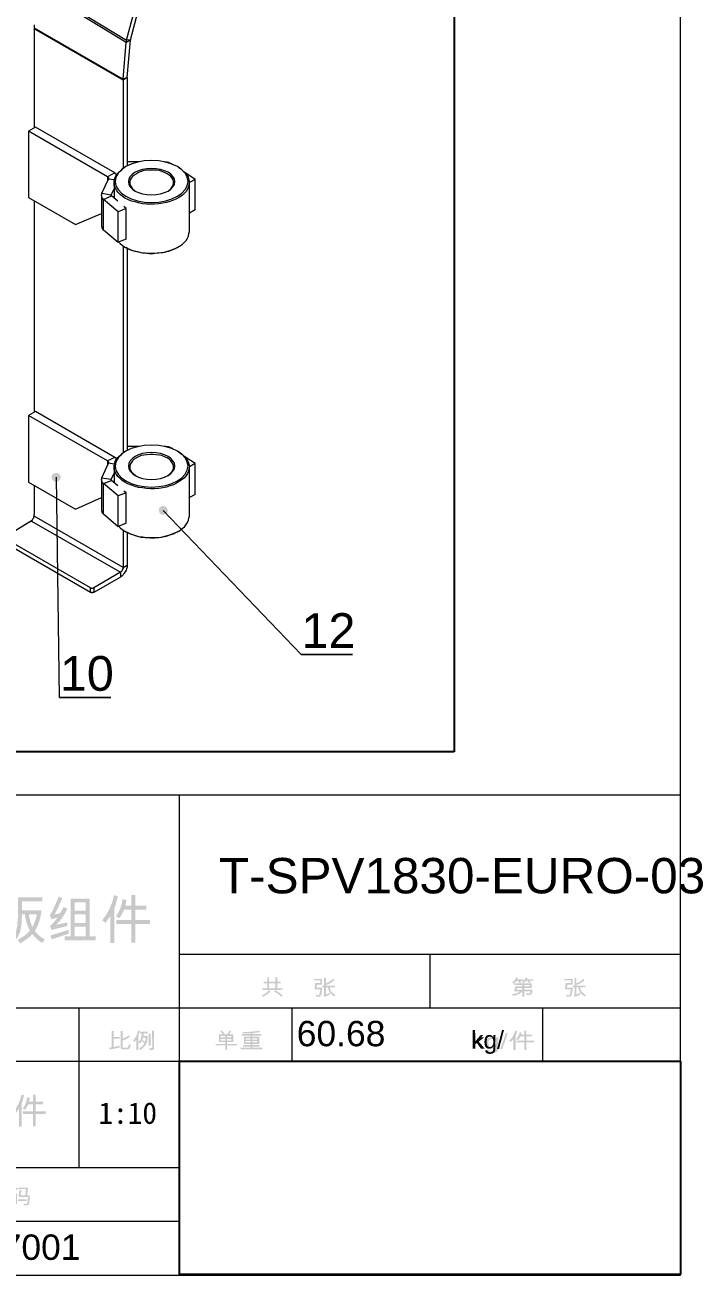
# Model space of a CAD drawing. Header units: millimetres. Extents: x 3 to 591, y 5 to 206.
# Drawn here: x 536.7 to 590.8, y 5.2 to 105 of the extents above; entities that cross this region are included whole.
import ezdxf

# ---------------------------------------------------------------- set-up
doc = ezdxf.new("R2010")
doc.units = ezdxf.units.MM
picture_1 = doc.add_image_def('image2.jpg', size_in_pixel=(151, 64))
picture_2 = doc.add_image_def('image4.jpg', size_in_pixel=(736, 881))

msp = doc.modelspace()

# ---------------------------------------------------------------- hatches: boundary and pattern name
h = msp.add_hatch(color=7)
h.paths.add_polyline_path([(367.978959, 117.933611), (367.873126, 117.968889), (367.80257, 117.968889), (367.732015, 117.968889), (367.626181, 117.968889), (367.555626, 117.933611), (367.48507, 117.863056), (367.449793, 117.7925), (367.414515, 117.721944), (367.414515, 117.616111), (367.414515, 117.545556), (367.449793, 117.475), (367.48507, 117.404444), (367.555626, 117.333889), (367.626181, 117.298611), (367.732015, 117.263333), (367.80257, 117.263333), (367.873126, 117.298611), (367.978959, 117.333889), (368.014237, 117.404444), (368.084793, 117.475), (368.12007, 117.545556), (368.12007, 117.616111), (368.12007, 117.721944), (368.084793, 117.7925), (368.014237, 117.863056), (367.978959, 117.933611), (367.767293, 117.616111)])
h.paths.add_polyline_path([(346.21257, 130.633611), (346.142015, 130.668889), (346.036181, 130.668889), (345.965626, 130.668889), (345.89507, 130.633611), (345.824515, 130.563056), (345.753959, 130.4925), (345.718681, 130.421944), (345.683404, 130.351389), (345.718681, 130.245556), (345.718681, 130.175), (345.789237, 130.104444), (345.824515, 130.033889), (345.89507, 129.998611), (346.000904, 129.963333), (346.071459, 129.963333), (346.142015, 129.963333), (346.247848, 129.998611), (346.318404, 130.069167), (346.353681, 130.139722), (346.388959, 130.210278), (346.424237, 130.280833), (346.424237, 130.386667), (346.388959, 130.457222), (346.353681, 130.527778), (346.283126, 130.598333), (346.21257, 130.633611), (346.071459, 130.316111)])
h.paths.add_polyline_path([(401.210626, 145.908889), (401.281181, 145.873611), (401.351737, 145.838333), (401.45757, 145.838333), (401.528126, 145.873611), (401.598681, 145.908889), (401.669237, 145.944167), (401.704515, 146.014722), (401.739793, 146.120556), (401.77507, 146.191111), (401.77507, 146.261667), (401.739793, 146.3675), (401.669237, 146.438056), (401.633959, 146.473333), (401.563404, 146.543889), (401.45757, 146.543889), (401.387015, 146.543889), (401.281181, 146.543889), (401.210626, 146.508611), (401.14007, 146.438056), (401.104793, 146.3675), (401.069515, 146.296944), (401.034237, 146.226389), (401.069515, 146.120556), (401.069515, 146.05), (401.14007, 145.979444), (401.210626, 145.908889), (401.422293, 146.191111)])
h.paths.add_polyline_path([(384.100904, 149.754167), (384.171459, 149.718889), (384.277293, 149.718889), (384.347848, 149.754167), (384.418404, 149.789444), (384.488959, 149.824722), (384.559515, 149.895278), (384.594793, 149.965833), (384.594793, 150.071667), (384.594793, 150.142222), (384.559515, 150.248056), (384.524237, 150.318611), (384.453681, 150.353889), (384.383126, 150.424444), (384.31257, 150.424444), (384.206737, 150.424444), (384.136181, 150.424444), (384.065626, 150.389167), (383.99507, 150.318611), (383.924515, 150.248056), (383.889237, 150.1775), (383.889237, 150.106944), (383.889237, 150.001111), (383.924515, 149.930556), (383.959793, 149.86), (384.030348, 149.789444), (384.100904, 149.754167), (384.242015, 150.071667)])
h.paths.add_polyline_path([(347.553126, 172.614167), (347.658959, 172.578889), (347.729515, 172.578889), (347.80007, 172.578889), (347.905904, 172.614167), (347.976459, 172.649444), (348.047015, 172.72), (348.082293, 172.790556), (348.082293, 172.861111), (348.082293, 172.966944), (348.082293, 173.0375), (348.047015, 173.108056), (347.976459, 173.178611), (347.905904, 173.249167), (347.835348, 173.284444), (347.729515, 173.284444), (347.658959, 173.284444), (347.588404, 173.249167), (347.517848, 173.213889), (347.447293, 173.143333), (347.412015, 173.072778), (347.376737, 172.966944), (347.376737, 172.896389), (347.412015, 172.790556), (347.447293, 172.72), (347.48257, 172.649444), (347.553126, 172.614167), (347.729515, 172.931667)])
h.paths.add_polyline_path([(535.301459, 72.954444), (535.230904, 72.989722), (535.12507, 72.989722), (535.054515, 72.989722), (534.948681, 72.954444), (534.878126, 72.919167), (534.842848, 72.848611), (534.80757, 72.778056), (534.772293, 72.7075), (534.772293, 72.601667), (534.772293, 72.531111), (534.80757, 72.425278), (534.878126, 72.39), (534.948681, 72.319444), (535.019237, 72.284167), (535.12507, 72.284167), (535.195626, 72.284167), (535.266181, 72.319444), (535.336737, 72.354722), (535.407293, 72.425278), (535.44257, 72.495833), (535.477848, 72.601667), (535.477848, 72.672222), (535.477848, 72.742778), (535.407293, 72.848611), (535.372015, 72.883889), (535.301459, 72.954444), (535.12507, 72.636944)])
h.paths.add_polyline_path([(539.146737, 69.250278), (539.076181, 69.250278), (539.005626, 69.215), (538.93507, 69.179722), (538.864515, 69.109167), (538.829237, 69.038611), (538.793959, 68.932778), (538.793959, 68.862222), (538.829237, 68.756389), (538.864515, 68.685833), (538.93507, 68.650556), (539.005626, 68.58), (539.076181, 68.544722), (539.182015, 68.544722), (539.25257, 68.544722), (539.323126, 68.58), (539.393681, 68.650556), (539.464237, 68.721111), (539.499515, 68.791667), (539.534793, 68.862222), (539.534793, 68.968056), (539.499515, 69.038611), (539.464237, 69.109167), (539.393681, 69.179722), (539.323126, 69.215), (539.25257, 69.250278), (539.146737, 69.250278), (539.182015, 68.8975)])
h.paths.add_polyline_path([(547.472293, 66.533889), (547.401737, 66.463333), (547.366459, 66.392778), (547.366459, 66.286944), (547.366459, 66.216389), (547.401737, 66.110556), (547.437015, 66.04), (547.472293, 65.969444), (547.578126, 65.934167), (547.648681, 65.898889), (547.719237, 65.898889), (547.82507, 65.934167), (547.895626, 65.969444), (547.966181, 66.004722), (548.036737, 66.075278), (548.072015, 66.145833), (548.072015, 66.216389), (548.072015, 66.322222), (548.036737, 66.392778), (548.001459, 66.463333), (547.930904, 66.533889), (547.860348, 66.569167), (547.789793, 66.604444), (547.719237, 66.604444), (547.613404, 66.604444), (547.542848, 66.569167), (547.472293, 66.533889), (547.719237, 66.251667)])
h.paths.add_polyline_path([(525.988126, 85.689722), (525.91757, 85.725), (525.811737, 85.760278), (525.741181, 85.760278), (525.670626, 85.725), (525.564793, 85.689722), (525.529515, 85.619167), (525.458959, 85.548611), (525.458959, 85.478056), (525.423681, 85.372222), (525.458959, 85.301667), (525.494237, 85.231111), (525.529515, 85.160556), (525.60007, 85.09), (525.670626, 85.054722), (525.741181, 85.019444), (525.847015, 85.019444), (525.91757, 85.054722), (525.988126, 85.09), (526.058681, 85.160556), (526.129237, 85.231111), (526.129237, 85.301667), (526.164515, 85.4075), (526.129237, 85.478056), (526.093959, 85.548611), (526.058681, 85.619167), (525.988126, 85.689722), (525.776459, 85.372222)])
h.paths.add_polyline_path([(509.337015, 95.320556), (507.996459, 92.039722), (507.079237, 92.568889)])
h.paths.add_polyline_path([(477.728126, 102.446667), (477.65757, 102.481944), (477.551737, 102.517222), (477.481181, 102.517222), (477.410626, 102.481944), (477.304793, 102.446667), (477.269515, 102.411389), (477.198959, 102.340833), (477.163681, 102.235), (477.163681, 102.164444), (477.163681, 102.058611), (477.198959, 101.988056), (477.269515, 101.9175), (477.304793, 101.846944), (477.410626, 101.811667), (477.481181, 101.811667), (477.551737, 101.811667), (477.65757, 101.811667), (477.728126, 101.846944), (477.798681, 101.9175), (477.833959, 101.988056), (477.869237, 102.058611), (477.869237, 102.164444), (477.869237, 102.235), (477.833959, 102.340833), (477.798681, 102.411389), (477.728126, 102.446667), (477.516459, 102.164444)])
h.paths.add_polyline_path([(495.966737, 110.066667), (495.896181, 110.101944), (495.825626, 110.101944), (495.719793, 110.066667), (495.649237, 110.031389), (495.578681, 109.996111), (495.543404, 109.925556), (495.508126, 109.855), (495.472848, 109.749167), (495.472848, 109.678611), (495.508126, 109.608056), (495.543404, 109.502222), (495.613959, 109.466944), (495.684515, 109.396389), (495.790348, 109.396389), (495.860904, 109.396389), (495.931459, 109.396389), (496.037293, 109.431667), (496.107848, 109.502222), (496.143126, 109.572778), (496.178404, 109.643333), (496.178404, 109.713889), (496.178404, 109.819722), (496.178404, 109.890278), (496.107848, 109.960833), (496.037293, 110.031389), (495.966737, 110.066667), (495.825626, 109.749167)])
h.paths.add_polyline_path([(480.409237, 111.865833), (480.479793, 111.901111), (480.51507, 112.006944), (480.550348, 112.0775), (480.51507, 112.148056), (480.51507, 112.253889), (480.479793, 112.324444), (480.409237, 112.395), (480.338681, 112.430278), (480.268126, 112.465556), (480.162293, 112.465556), (480.091737, 112.465556), (480.021181, 112.430278), (479.950626, 112.395), (479.88007, 112.324444), (479.844793, 112.218611), (479.809515, 112.148056), (479.809515, 112.0775), (479.844793, 111.971667), (479.88007, 111.901111), (479.950626, 111.830556), (480.021181, 111.795278), (480.091737, 111.76), (480.19757, 111.76), (480.268126, 111.76), (480.338681, 111.795278), (480.409237, 111.865833), (480.162293, 112.112778)])
h.paths.add_polyline_path([(501.223126, 111.76), (501.328959, 111.724722), (501.399515, 111.724722), (501.505348, 111.724722), (501.575904, 111.76), (501.646459, 111.795278), (501.717015, 111.865833), (501.752293, 111.936389), (501.752293, 112.006944), (501.752293, 112.112778), (501.752293, 112.183333), (501.717015, 112.289167), (501.646459, 112.324444), (501.575904, 112.395), (501.505348, 112.430278), (501.399515, 112.430278), (501.328959, 112.430278), (501.258404, 112.395), (501.187848, 112.359722), (501.117293, 112.289167), (501.082015, 112.218611), (501.046737, 112.112778), (501.046737, 112.042222), (501.082015, 111.936389), (501.117293, 111.865833), (501.15257, 111.795278), (501.223126, 111.76), (501.399515, 112.0775)])
h.paths.add_polyline_path([(519.56757, 99.906667), (519.638126, 99.871389), (519.743959, 99.836111), (519.814515, 99.836111), (519.920348, 99.871389), (519.990904, 99.906667), (520.061459, 99.941944), (520.096737, 100.0125), (520.132015, 100.083056), (520.167293, 100.188889), (520.132015, 100.259444), (520.132015, 100.365278), (520.061459, 100.435833), (520.026181, 100.471111), (519.920348, 100.541667), (519.849793, 100.541667), (519.779237, 100.541667), (519.673404, 100.541667), (519.602848, 100.506389), (519.532293, 100.435833), (519.497015, 100.365278), (519.461737, 100.294722), (519.426459, 100.224167), (519.461737, 100.118333), (519.461737, 100.047778), (519.532293, 99.977222), (519.56757, 99.906667), (519.779237, 100.188889)])
h.paths.add_polyline_path([(512.441459, 79.586667), (512.370904, 79.621944), (512.300348, 79.657222), (512.194515, 79.657222), (512.123959, 79.657222), (512.053404, 79.621944), (511.982848, 79.551389), (511.912293, 79.480833), (511.877015, 79.410278), (511.877015, 79.339722), (511.877015, 79.233889), (511.912293, 79.163333), (511.94757, 79.092778), (512.018126, 79.022222), (512.088681, 78.986944), (512.159237, 78.951667), (512.26507, 78.951667), (512.335626, 78.951667), (512.406181, 79.022222), (512.476737, 79.0575), (512.547293, 79.128056), (512.58257, 79.198611), (512.58257, 79.304444), (512.58257, 79.375), (512.547293, 79.445556), (512.512015, 79.551389), (512.441459, 79.586667), (512.229793, 79.304444)])
h = msp.add_hatch(color=7)
h.paths.add_polyline_path([(536.01004, 33.311562), (535.731125, 33.129661), (535.668898, 33.322311), (535.602072, 33.480234), (535.530594, 33.603431), (535.454415, 33.691901), (535.454415, 31.703667), (535.133608, 31.703667), (535.133608, 33.518268), (535.042881, 33.325807), (534.919598, 33.127043), (534.763863, 32.92187), (534.575778, 32.710186), (534.306785, 32.943901), (534.602081, 33.258189), (534.834849, 33.594129), (535.005192, 33.951669), (535.113213, 34.330759), (534.532232, 34.330759), (534.532232, 34.641093), (535.133608, 34.641093), (535.133608, 35.492721), (535.454415, 35.492721), (535.454415, 34.641093), (535.933972, 34.641093), (535.933972, 34.330759), (535.454415, 34.330759), (535.454415, 33.993967), (535.538751, 34.051844), (535.711453, 33.874396), (535.847569, 33.691832), (535.947098, 33.504203)])
h.paths.add_polyline_path([(538.265613, 32.007387), (538.037961, 31.728472), (537.807079, 31.886119), (537.602294, 32.054929), (537.423657, 32.235107), (537.27122, 32.426861), (537.090964, 32.2526), (536.869316, 32.072912), (536.606222, 31.887747), (536.301633, 31.697052), (536.0828, 31.966046), (536.376942, 32.136285), (536.639252, 32.316343), (536.869729, 32.506323), (537.068373, 32.706328), (536.921621, 33.007412), (536.805512, 33.323689), (536.7201, 33.655262), (536.665435, 34.002235), (536.430066, 34.002235), (536.421918, 33.603896), (536.397544, 33.250515), (536.357047, 32.941989), (536.30053, 32.678216), (536.216823, 32.438248), (536.09472, 32.201277), (535.934274, 31.967406), (535.735535, 31.73674), (535.472605, 31.978172), (535.606757, 32.104047), (535.728093, 32.250128), (535.836614, 32.416363), (535.932318, 32.602699), (536.010539, 32.832444), (536.066539, 33.128903), (536.100215, 33.492025), (536.111463, 33.921757), (536.111463, 35.364288), (538.054497, 35.364288), (538.054497, 35.0523), (536.433924, 35.0523), (536.433924, 34.318632), (537.998825, 34.318632), (537.928028, 33.863062), (537.814856, 33.438962), (537.65931, 33.046384), (537.46139, 32.685381), (537.651852, 32.465343), (537.849445, 32.278998), (538.054067, 32.126346)])
h.paths.add_polyline_path([(537.618486, 34.002235), (536.987896, 34.002235), (537.035653, 33.71748), (537.098759, 33.455154), (537.177264, 33.215151), (537.27122, 32.997369), (537.391213, 33.238483), (537.489088, 33.486366), (537.564846, 33.740967)])
h = msp.add_hatch(color=7)
h.paths.add_polyline_path([(540.06974, 33.078398), (539.810583, 33.017446), (539.580881, 32.962746), (539.380635, 32.914299), (539.209844, 32.872106), (539.068509, 32.836165), (538.95663, 32.806477), (538.874206, 32.783041), (538.821238, 32.765859), (538.668551, 33.049184), (538.862734, 33.249791), (539.028495, 33.432416), (539.16573, 33.597057), (539.274337, 33.743715), (539.25234, 33.747237), (539.217837, 33.737169), (539.162664, 33.72183), (539.086923, 33.701271), (538.931963, 33.657587), (538.812969, 33.619691), (538.652015, 33.913489), (538.817379, 34.203204), (538.991012, 34.551521), (539.172913, 34.958542), (539.363082, 35.42437), (539.650265, 35.292079), (539.469208, 34.885187), (539.306445, 34.535191), (539.162078, 34.242143), (539.036212, 34.006093), (539.481042, 34.099249), (539.542744, 34.193291), (539.61044, 34.308366), (539.684131, 34.444421), (539.763816, 34.601406), (540.065882, 34.46746), (539.851011, 34.063557), (539.63056, 33.714225), (539.404527, 33.419462), (539.172913, 33.17927), (540.06974, 33.365581)])
h.paths.add_polyline_path([(542.325313, 31.947304), (539.832167, 31.947304), (539.832167, 32.257638), (540.316134, 32.257638), (540.316134, 35.275542), (541.839141, 35.275542), (541.839141, 32.257638), (542.325313, 32.257638)])
h.paths.add_polyline_path([(541.51668, 34.302096), (541.51668, 34.967413), (540.63639, 34.967413), (540.63639, 34.302096)])
h.paths.add_polyline_path([(541.51668, 33.311562), (541.51668, 34.010503), (540.63639, 34.010503), (540.63639, 33.311562)])
h.paths.add_polyline_path([(541.51668, 32.257638), (541.51668, 33.018315), (540.63639, 33.018315), (540.63639, 32.257638)])
h.paths.add_polyline_path([(540.162896, 32.464344), (538.837774, 32.020065), (538.680678, 32.311106), (538.978387, 32.403116), (539.24396, 32.485669), (539.477402, 32.558766), (539.678722, 32.622405), (539.847925, 32.676588), (539.985017, 32.721314), (540.090005, 32.756583), (540.162896, 32.782395)])
h = msp.add_hatch(color=7)
h.paths.add_polyline_path([(546.666134, 33.227226), (545.495904, 33.227226), (545.495904, 31.748867), (545.162969, 31.748867), (545.162969, 33.227226), (543.980613, 33.227226), (543.980613, 33.547482), (545.162969, 33.547482), (545.162969, 34.390842), (544.590808, 34.390842), (544.414764, 34.026902), (544.222596, 33.708437), (543.927145, 33.857265), (544.130552, 34.166187), (544.288535, 34.499293), (544.401147, 34.856584), (544.468438, 35.238059), (544.760031, 35.145455), (544.737776, 34.913256), (544.69609, 34.713302), (545.162969, 34.713302), (545.162969, 35.550598), (545.495904, 35.550598), (545.495904, 34.713302), (546.376746, 34.713302), (546.376746, 34.390842), (545.495904, 34.390842), (545.495904, 33.547482), (546.666134, 33.547482)])
h.paths.add_polyline_path([(544.082036, 35.46957), (544.02347, 35.196374), (543.931003, 34.859926), (543.819658, 34.508802), (543.819658, 31.724062), (543.499402, 31.724062), (543.499402, 33.898606), (543.10859, 33.332508), (542.833534, 33.526536), (543.168509, 33.98842), (543.437597, 34.476969), (543.640849, 34.992183), (543.778317, 35.534062)])
h = msp.add_hatch(color=7)
h.paths.add_polyline_path([(557.217959, 28.11447), (557.212998, 27.98273), (555.613372, 27.98273), (555.613372, 28.11447), (556.014105, 28.11447), (556.010247, 28.510243), (555.727473, 28.510243), (555.727473, 28.641983), (556.017964, 28.641983), (556.017964, 28.973815), (556.167343, 28.973815), (556.167343, 28.641983), (556.658476, 28.641983), (556.658476, 28.973815), (556.813919, 28.973815), (556.813919, 28.641983), (557.098346, 28.641983), (557.098346, 28.510243), (556.813919, 28.510243), (556.813919, 28.11447)])
h.paths.add_polyline_path([(556.658476, 28.11447), (556.658476, 28.510243), (556.167343, 28.510243), (556.167343, 28.11447)])
h.paths.add_polyline_path([(557.251032, 27.51089), (557.138033, 27.429861), (557.027669, 27.53932), (556.893431, 27.646144), (556.735422, 27.750384), (556.553745, 27.852092), (556.660129, 27.948555), (556.845863, 27.84211), (557.006224, 27.733649), (557.141263, 27.623226)])
h.paths.add_polyline_path([(556.286957, 27.862014), (555.988887, 27.60687), (555.66684, 27.419939), (555.582504, 27.530733), (555.891804, 27.706984), (556.160177, 27.948555)])
h = msp.add_hatch(color=7)
h.paths.add_polyline_path([(577.263402, 28.707027), (576.955273, 28.707027), (577.02259, 28.627652), (577.055594, 28.58135), (576.911727, 28.52237), (576.862048, 28.615318), (576.782191, 28.707027), (576.663129, 28.707027), (576.600359, 28.627721), (576.490047, 28.514101), (576.359409, 28.583003), (576.463279, 28.684194), (576.544204, 28.784404), (576.602185, 28.883683), (576.637222, 28.982083), (576.776679, 28.939088), (576.755595, 28.870118), (576.741952, 28.833806), (577.263402, 28.833806)])
h.paths.add_polyline_path([(576.462486, 28.702066), (576.192391, 28.702066), (576.29657, 28.574735), (576.16483, 28.508589), (576.097031, 28.617316), (576.019309, 28.702066), (575.903554, 28.702066), (575.815428, 28.595681), (575.689682, 28.481028), (575.560698, 28.546623), (575.6779, 28.650088), (575.771538, 28.757118), (575.841611, 28.867766), (575.88812, 28.982083), (576.027026, 28.949561), (576.011317, 28.900365), (575.97411, 28.828845), (576.462486, 28.828845)])
h.paths.add_polyline_path([(577.192847, 27.988242), (577.179411, 27.872168), (577.162254, 27.77692), (577.141377, 27.702445), (577.116779, 27.648693), (577.048084, 27.583237), (576.947556, 27.561601), (576.835935, 27.570283), (576.70447, 27.596328), (576.686831, 27.730824), (576.834074, 27.693135), (576.942044, 27.680664), (576.976081, 27.700508), (577.005985, 27.760039), (577.027069, 27.825082), (577.034097, 27.862014), (576.533593, 27.862014), (576.533593, 27.433719), (576.37815, 27.433719), (576.37815, 27.867526), (576.264548, 27.744855), (576.102267, 27.643112), (575.891203, 27.562351), (575.631254, 27.502621), (575.556288, 27.634362), (575.765371, 27.66877), (575.940348, 27.718215), (576.081218, 27.782647), (576.187981, 27.862014), (575.731024, 27.862014), (575.824179, 28.252825), (576.37815, 28.252825), (576.37815, 28.380707), (575.747009, 28.380707), (575.747009, 28.506936), (577.111818, 28.506936), (577.111818, 28.126597), (576.533593, 28.126597), (576.533593, 27.988242)])
h.paths.add_polyline_path([(576.962439, 28.252825), (576.962439, 28.380707), (576.533593, 28.380707), (576.533593, 28.252825)])
h.paths.add_polyline_path([(576.37815, 27.988242), (576.37815, 28.126597), (575.949305, 28.126597), (575.914027, 27.988242)])
h = msp.add_hatch(color=7)
h.paths.add_polyline_path([(561.474231, 27.552231), (561.376666, 27.459627), (561.19442, 27.575795), (561.033259, 27.739093), (560.915023, 27.942905), (560.86128, 28.180616), (560.709144, 28.180616), (560.709144, 27.611762), (561.007352, 27.726966), (561.007352, 27.590265), (560.579057, 27.426554), (560.490863, 27.525221), (560.542471, 27.554642), (560.559765, 27.593572), (560.559765, 28.180616), (560.400464, 28.180616), (560.400464, 28.306293), (560.559765, 28.306293), (560.559765, 28.929166), (560.709144, 28.929166), (560.709144, 28.498667), (560.995225, 28.645084), (561.254847, 28.859713), (561.360681, 28.76766), (561.202758, 28.629056), (561.041527, 28.517478), (560.876989, 28.432875), (560.709144, 28.375195), (560.709144, 28.306293), (561.418007, 28.306293), (561.418007, 28.180616), (560.997981, 28.180616), (561.040459, 28.001196), (561.133993, 27.836658), (561.278584, 27.687003)])
h.paths.add_polyline_path([(560.400464, 28.157465), (560.389233, 27.958132), (560.358571, 27.755078), (560.313785, 27.586682), (560.261557, 27.491046), (560.191209, 27.446122), (560.092334, 27.430963), (560.016267, 27.436613), (559.918702, 27.453012), (559.890038, 27.596328), (559.935238, 27.586751), (560.001935, 27.570972), (560.070148, 27.556847), (560.119344, 27.552231), (560.137, 27.562687), (560.156827, 27.594123), (560.17872, 27.646644), (560.202577, 27.720351), (560.24006, 27.882064), (560.252738, 28.031788), (559.785307, 28.031788), (559.848697, 28.535048), (560.257699, 28.535048), (560.257699, 28.735139), (559.743966, 28.735139), (559.743966, 28.861367), (560.39881, 28.861367), (560.39881, 28.408268), (559.982091, 28.408268), (559.949018, 28.157465)])
h = msp.add_hatch(color=7)
h.paths.add_polyline_path([(581.468225, 27.552231), (581.37066, 27.459627), (581.188415, 27.575795), (581.027253, 27.739093), (580.909086, 27.942905), (580.855825, 28.180616), (580.70369, 28.180616), (580.70369, 27.611762), (581.001346, 27.726966), (581.001346, 27.590265), (580.573603, 27.426554), (580.485409, 27.525221), (580.537016, 27.554642), (580.55431, 27.593572), (580.55431, 28.180616), (580.395009, 28.180616), (580.395009, 28.306293), (580.55431, 28.306293), (580.55431, 28.929166), (580.70369, 28.929166), (580.70369, 28.498667), (580.989013, 28.645084), (581.24829, 28.859713), (581.354124, 28.76766), (581.196605, 28.629056), (581.035728, 28.517478), (580.87144, 28.432875), (580.70369, 28.375195), (580.70369, 28.306293), (581.41145, 28.306293), (581.41145, 28.180616), (580.991975, 28.180616), (581.034453, 28.001196), (581.127988, 27.836658), (581.272578, 27.687003)])
h.paths.add_polyline_path([(580.395009, 28.157465), (580.383778, 27.958132), (580.353117, 27.755078), (580.308813, 27.586682), (580.256654, 27.491046), (580.186099, 27.446122), (580.087431, 27.430963), (580.011432, 27.436613), (579.91435, 27.453012), (579.885686, 27.596328), (579.930404, 27.586751), (579.997032, 27.570972), (580.065245, 27.556847), (580.114441, 27.552231), (580.132097, 27.562687), (580.151923, 27.594123), (580.173817, 27.646644), (580.197674, 27.720351), (580.235157, 27.882064), (580.247835, 28.031788), (579.780955, 28.031788), (579.844345, 28.535048), (580.252796, 28.535048), (580.252796, 28.735139), (579.739614, 28.735139), (579.739614, 28.861367), (580.393356, 28.861367), (580.393356, 28.408268), (579.977188, 28.408268), (579.944115, 28.157465)])
h = msp.add_hatch(color=7)
h.paths.add_polyline_path([(545.109313, 23.587617), (545.077687, 23.434328), (545.025804, 23.324963), (544.953664, 23.25942), (544.861267, 23.237596), (544.499118, 23.237596), (544.42305, 23.248206), (544.363519, 23.279488), (544.325072, 23.328339), (544.312256, 23.392487), (544.312256, 24.692253), (544.465494, 24.692253), (544.465494, 24.075443), (544.705548, 24.179209), (544.952217, 24.348294), (545.068523, 24.258446), (544.770523, 24.0587), (544.465494, 23.935434), (544.465494, 23.427214), (544.487267, 23.37912), (544.535498, 23.363273), (544.816618, 23.363273), (544.874082, 23.376226), (544.910876, 23.415638), (544.936439, 23.500112), (544.959934, 23.648251)])
h.paths.add_polyline_path([(544.236188, 23.373194), (543.452912, 23.228225), (543.369678, 23.358312), (543.597881, 23.395794), (543.597881, 24.685638), (543.751119, 24.685638), (543.751119, 24.222617), (544.236188, 24.222617), (544.236188, 24.095838), (543.751119, 24.095838), (543.751119, 23.42556), (544.236188, 23.51155)])
h = msp.add_hatch(color=7)
h.paths.add_polyline_path([(545.84476, 24.707687), (545.817061, 24.605643), (545.770346, 24.461845), (545.714122, 24.299787), (545.714122, 23.181372), (545.566947, 23.181372), (545.566947, 24.014809), (545.511688, 23.935916), (545.422529, 23.840074), (545.293544, 23.905668), (545.437946, 24.08539), (545.555372, 24.286351), (545.645926, 24.5085), (545.709712, 24.751784)])
h.paths.add_polyline_path([(546.980814, 23.326892), (546.967913, 23.263339), (546.929276, 23.218234), (546.865008, 23.191629), (546.775211, 23.183576), (546.645124, 23.18523), (546.581183, 23.323585), (546.722294, 23.316419), (546.798913, 23.340122), (546.830884, 23.409575), (546.827577, 24.728633), (546.980814, 24.728633)])
h.paths.add_polyline_path([(546.495745, 24.507596), (546.15785, 24.507596), (546.145103, 24.383228), (546.133597, 24.286558), (546.468735, 24.286558), (546.459115, 24.073979), (546.4327, 23.891061), (546.389438, 23.73791), (546.329278, 23.614627), (546.250816, 23.506115), (546.152613, 23.398068), (546.034567, 23.290538), (545.896574, 23.183576), (545.791292, 23.283898), (545.934444, 23.392849), (546.051397, 23.498183), (546.142201, 23.600002), (546.206908, 23.698411), (546.113891, 23.790671), (546.000202, 23.864327), (546.090602, 23.964648), (546.173146, 23.910354), (546.261478, 23.826293), (546.295723, 23.972986), (546.318805, 24.159779), (546.105485, 24.159779), (546.001305, 23.902154), (545.865706, 23.714397), (545.725697, 23.784952), (545.84724, 23.935537), (545.934057, 24.106173), (545.986146, 24.296859), (546.00351, 24.507596), (545.861296, 24.507596), (545.861296, 24.633273), (546.495745, 24.633273)])
h.paths.add_polyline_path([(546.71127, 23.525881), (546.562993, 23.525881), (546.562993, 24.489957), (546.71127, 24.489957)])
h = msp.add_hatch(color=7)
h.paths.add_polyline_path([(553.596679, 23.546276), (552.810095, 23.546276), (552.810095, 23.190191), (552.661818, 23.190191), (552.661818, 23.546276), (551.890117, 23.546276), (551.890117, 23.665339), (552.661818, 23.665339), (552.661818, 23.808655), (552.161315, 23.808655), (552.161315, 24.428221), (552.46779, 24.428221), (552.38559, 24.548937), (552.258328, 24.669653), (552.365264, 24.744067), (552.498314, 24.630379), (552.624335, 24.467908), (552.563151, 24.429874), (552.802378, 24.428221), (552.918202, 24.56251), (553.007981, 24.733594), (553.144683, 24.676267), (553.068546, 24.536948), (552.98042, 24.428221), (553.308945, 24.428221), (553.308945, 23.808655), (552.810095, 23.808655), (552.810095, 23.665339), (553.596679, 23.665339)])
h.paths.add_polyline_path([(553.160668, 24.186237), (553.160668, 24.301441), (552.810095, 24.301441), (552.810095, 24.186237)])
h.paths.add_polyline_path([(552.661818, 24.186237), (552.661818, 24.301441), (552.310694, 24.301441), (552.310694, 24.186237)])
h.paths.add_polyline_path([(553.160668, 23.928819), (553.160668, 24.059457), (552.810095, 24.059457), (552.810095, 23.928819)])
h.paths.add_polyline_path([(552.661818, 23.928819), (552.661818, 24.059457), (552.310694, 24.059457), (552.310694, 23.928819)])
h = msp.add_hatch(color=7)
h.paths.add_polyline_path([(555.615624, 23.231532), (553.896383, 23.231532), (553.896383, 23.358312), (554.686275, 23.358312), (554.686275, 23.455326), (554.098128, 23.455326), (554.098128, 23.581003), (554.686275, 23.581003), (554.686275, 23.663685), (554.149942, 23.663685), (554.149942, 24.239154), (554.686275, 24.239154), (554.686275, 24.322938), (553.961427, 24.322938), (553.961427, 24.448615), (554.682416, 24.448615), (554.682416, 24.519722), (554.099782, 24.505942), (554.013792, 24.628312), (554.230971, 24.625004), (554.569245, 24.631326), (554.871345, 24.65036), (555.137272, 24.68221), (555.367026, 24.726979), (555.453015, 24.61839), (555.345528, 24.597418), (555.206622, 24.575877), (555.036297, 24.55382), (554.834552, 24.531298), (554.834552, 24.448615), (555.553888, 24.448615), (555.553888, 24.322938), (554.834552, 24.322938), (554.834552, 24.239154), (555.37364, 24.239154), (555.37364, 23.663685), (554.834552, 23.663685), (554.834552, 23.581003), (555.40065, 23.581003), (555.40065, 23.455326), (554.834552, 23.455326), (554.834552, 23.358312), (555.615624, 23.358312)])
h.paths.add_polyline_path([(555.224812, 24.011502), (555.224812, 24.113477), (554.834552, 24.113477), (554.834552, 24.011502)])
h.paths.add_polyline_path([(554.686275, 24.011502), (554.686275, 24.113477), (554.297668, 24.113477), (554.297668, 24.011502)])
h.paths.add_polyline_path([(555.224812, 23.783299), (555.224812, 23.892439), (554.834552, 23.892439), (554.834552, 23.783299)])
h.paths.add_polyline_path([(554.686275, 23.783299), (554.686275, 23.892439), (554.297668, 23.892439), (554.297668, 23.783299)])
h = msp.add_hatch(color=7)
h.dxf.hatch_style = 2
h.paths.add_polyline_path([(573.373255, 23.290389), (573.137334, 23.290389), (572.761406, 23.748449), (572.625807, 23.646474), (572.625807, 23.290389), (572.434535, 23.290389), (572.434535, 24.527867), (572.625807, 24.527867), (572.625807, 23.822863), (573.080008, 24.186114), (573.329157, 24.186114), (572.896453, 23.854282)])
h = msp.add_hatch(color=7)
h.paths.add_polyline_path([(574.463701, 23.411105), (574.451712, 23.244638), (574.415745, 23.126127), (574.349186, 23.042549), (574.245419, 22.980055), (574.110578, 22.94085), (573.952173, 22.927689), (573.776404, 22.944639), (573.632468, 22.995489), (573.536488, 23.084441), (573.504586, 23.215975), (573.691448, 23.193375), (573.715495, 23.131294), (573.766413, 23.08699), (573.844548, 23.06067), (573.949968, 23.051713), (574.079435, 23.063702), (574.1688, 23.099668), (574.224611, 23.152998), (574.253136, 23.217077), (574.264574, 23.299208), (574.26857, 23.407798), (574.127666, 23.319741), (573.954929, 23.290389), (573.756009, 23.322635), (573.600498, 23.419373), (573.500039, 23.565308), (573.466552, 23.745141), (573.498936, 23.926216), (573.596639, 24.074217), (573.667849, 24.131776), (573.751668, 24.172953), (573.848097, 24.197698), (573.957134, 24.205957), (574.138139, 24.174125), (574.282351, 24.078627), (574.286761, 24.186114), (574.463701, 24.186114)])
h.paths.add_polyline_path([(573.973119, 23.414412), (574.088461, 23.433567), (574.189747, 23.491582), (574.260716, 23.594866), (574.284556, 23.750654), (574.261887, 23.891696), (574.194156, 23.995944), (574.092802, 24.060437), (573.970363, 24.081934), (573.846271, 24.060023), (573.748223, 23.994291), (573.684007, 23.890249), (573.662785, 23.753961), (573.685178, 23.600999), (573.752633, 23.495992), (573.852747, 23.434738)])
h = msp.add_hatch(color=7)
h.dxf.hatch_style = 2
h.paths.add_polyline_path([(575.222759, 24.527867), (574.771314, 23.249048), (574.616973, 23.249048), (575.068419, 24.527867)])
h = msp.add_hatch(color=7)
h.paths.add_polyline_path([(577.302511, 23.788136), (576.699482, 23.788136), (576.699482, 23.185107), (576.528054, 23.185107), (576.528054, 23.788136), (575.918961, 23.788136), (575.918961, 23.919326), (576.528054, 23.919326), (576.528054, 24.263835), (576.232603, 24.263835), (576.141997, 24.114869), (576.043536, 23.98492), (575.890849, 24.045554), (575.995666, 24.171644), (576.077022, 24.307657), (576.13502, 24.453591), (576.169764, 24.609447), (576.320246, 24.571413), (576.287724, 24.395024), (576.528054, 24.395024), (576.528054, 24.737329), (576.699482, 24.737329), (576.699482, 24.395024), (577.153132, 24.395024), (577.153132, 24.263835), (576.699482, 24.263835), (576.699482, 23.919326), (577.302511, 23.919326)])
h.paths.add_polyline_path([(575.970775, 24.704256), (575.940596, 24.592497), (575.893054, 24.455107), (575.835176, 24.311791), (575.835176, 23.174634), (575.670363, 23.174634), (575.670363, 24.062641), (575.469169, 23.831682), (575.327507, 23.910506), (575.499986, 24.099116), (575.638668, 24.298631), (575.743451, 24.508997), (575.81423, 24.730163)])
h = msp.add_hatch(color=7)
h.paths.add_polyline_path([(538.318825, 18.07714), (537.538855, 18.07714), (537.538855, 17.091567), (537.317267, 17.091567), (537.317267, 18.07714), (536.529029, 18.07714), (536.529029, 18.291012), (537.317267, 18.291012), (537.317267, 18.853251), (536.935274, 18.853251), (536.81821, 18.610579), (536.689984, 18.398499), (536.4932, 18.497718), (536.628678, 18.703407), (536.734081, 18.925323), (536.809305, 19.163568), (536.854246, 19.418247), (537.048274, 19.35596), (537.03346, 19.201344), (537.00583, 19.068225), (537.317267, 19.068225), (537.317267, 19.626055), (537.538855, 19.626055), (537.538855, 19.068225), (538.125899, 19.068225), (538.125899, 18.853251), (537.538855, 18.853251), (537.538855, 18.291012), (538.318825, 18.291012)])
h.paths.add_polyline_path([(536.596277, 19.572587), (536.557279, 19.389859), (536.495956, 19.16579), (536.421542, 18.931524), (536.421542, 17.075031), (536.20767, 17.075031), (536.20767, 18.525278), (535.947497, 18.147696), (535.763942, 18.277231), (535.987184, 18.585016), (536.166605, 18.910578), (536.302204, 19.253916), (536.393981, 19.615031)])
h = msp.add_hatch(color=7)
h.paths.add_polyline_path([(537.059637, 11.489681), (537.051369, 11.30151), (537.026564, 11.087294), (537.008572, 10.985069), (536.987635, 10.905737), (536.9637, 10.849247), (536.936716, 10.815545), (536.866092, 10.782059), (536.768596, 10.770896), (536.595514, 10.785779), (536.554173, 10.919173), (536.699694, 10.898365), (536.775761, 10.891613), (536.833639, 10.918622), (536.845327, 10.94229), (536.857272, 10.986008), (536.869528, 11.049777), (536.882146, 11.133596), (536.90323, 11.3084), (536.915219, 11.458813), (536.160054, 11.458813), (536.160054, 11.572363), (536.20118, 11.743111), (536.231092, 11.87753), (536.249738, 11.975672), (536.257068, 12.037589), (536.399281, 12.004516), (536.366277, 11.807181), (536.31715, 11.585041), (536.691425, 11.585041), (536.763635, 12.07893), (536.142415, 12.07893), (536.142415, 12.20571), (536.913014, 12.20571), (536.892275, 11.894962), (536.844663, 11.585041), (537.059637, 11.585041)])
h.paths.add_polyline_path([(536.084537, 12.030975), (535.821608, 12.027667), (535.790257, 11.842735), (535.742784, 11.700797), (536.048708, 11.700797), (536.048708, 10.902086), (535.902085, 10.902086), (535.902085, 11.022802), (535.711365, 11.022802), (535.711365, 10.902086), (535.565293, 10.902086), (535.565293, 11.427394), (535.474893, 11.341404), (535.362997, 11.440072), (535.486813, 11.552089), (535.580451, 11.687981), (535.64391, 11.847644), (535.677189, 12.030975), (535.421425, 12.030975), (535.421425, 12.157203), (536.084537, 12.157203)])
h.paths.add_polyline_path([(535.902085, 11.149581), (535.902085, 11.574017), (535.711365, 11.574017), (535.711365, 11.149581)])
h.paths.add_polyline_path([(536.810488, 11.133596), (536.118713, 11.133596), (536.118713, 11.260376), (536.810488, 11.260376)])

# ---------------------------------------------------------------- linework, layer by layer
at = {"color": 9, "lineweight": 0, "true_color": 0xc0c0c0}
for points in [[(588.994237, 5.221111), (588.994237, 204.822778)], [(588.994237, 43.532778), (473.988681, 43.532778)], [(548.989237, 43.532778), (548.989237, 5.221111)], [(588.994237, 30.7975), (548.989237, 30.7975)], [(568.991737, 30.7975), (568.991737, 26.528889)], [(588.994237, 26.528889), (473.988681, 26.528889)], [(540.981181, 26.528889), (540.981181, 22.295556)], [(557.98507, 26.528889), (557.98507, 22.295556)], [(577.98757, 26.528889), (577.98757, 22.295556)], [(526.975904, 22.295556), (588.994237, 22.295556)], [(540.981181, 22.295556), (540.981181, 13.793611)], [(518.967848, 13.793611), (548.989237, 13.793611)], [(301.974237, 5.221111), (588.994237, 5.221111)]]:
    msp.add_lwpolyline(points, dxfattribs=at)
at = {"color": 7, "lineweight": 0}
for points in [[(537.700348, 108.091111), (544.791181, 103.787222)], [(544.755904, 103.610833), (537.700348, 107.914722)], [(544.791181, 103.787222), (545.60257, 106.856389)], [(545.108681, 103.8225), (545.92007, 106.926944)], [(537.418126, 105.021944), (537.418126, 104.986667), (537.418126, 104.951389)], [(537.418126, 104.951389), (537.418126, 96.802222)], [(537.418126, 104.775), (544.508959, 100.682778)], [(544.508959, 100.612222), (537.418126, 104.704444)], [(544.791181, 103.787222), (544.755904, 103.610833)], [(545.108681, 103.787222), (544.755904, 103.610833)], [(545.108681, 103.8225), (544.791181, 103.787222)], [(544.826459, 100.823889), (545.108681, 103.787222)], [(545.108681, 103.8225), (545.108681, 103.787222)], [(544.508959, 100.682778), (544.755904, 103.610833)], [(544.826459, 100.823889), (544.508959, 100.682778)], [(544.826459, 100.823889), (544.508959, 100.612222)], [(544.826459, 100.823889), (544.826459, 93.733056)], [(544.508959, 100.682778), (544.508959, 100.612222)], [(544.508959, 100.612222), (544.508959, 93.556667)], [(537.523959, 96.8375), (536.959515, 96.52)], [(543.838681, 93.203889), (537.523959, 96.8375)], [(536.959515, 96.52), (536.959515, 91.228333)], [(543.274237, 92.886389), (536.959515, 96.52)], [(545.778959, 94.085833), (544.826459, 94.085833)], [(548.46007, 93.874167), (548.389515, 93.909444), (548.318959, 93.944722), (548.213126, 93.98), (548.14257, 94.015278), (548.036737, 94.050556), (547.930904, 94.050556), (547.82507, 94.050556), (547.82507, 94.085833)], [(548.495348, 93.838889), (548.46007, 93.874167)], [(543.838681, 93.203889), (543.274237, 92.886389)], [(543.344793, 92.71), (543.38007, 92.745278), (543.38007, 92.780556), (543.344793, 92.815833), (543.344793, 92.851111), (543.309515, 92.851111), (543.274237, 92.886389)], [(543.274237, 92.886389), (543.274237, 92.533611)], [(548.918681, 93.6625), (549.130348, 93.521389), (549.306737, 93.345), (549.483126, 93.203889), (549.588959, 93.0275), (549.694793, 92.851111), (549.765348, 92.639444), (549.800626, 92.463056), (549.765348, 92.286667), (549.73007, 92.110278), (549.659515, 91.898611), (549.553681, 91.722222), (549.41257, 91.581111), (549.236181, 91.404722), (549.024515, 91.263611), (548.77757, 91.1225), (548.530626, 91.016667), (548.248404, 90.910833), (547.966181, 90.840278), (547.683959, 90.769722), (547.366459, 90.734444), (547.013681, 90.699167), (546.696181, 90.699167), (546.378681, 90.699167), (546.061181, 90.734444), (545.743681, 90.805), (545.461459, 90.875556), (545.179237, 90.946111), (544.897015, 91.087222), (544.65007, 91.193056), (544.438404, 91.334167), (544.262015, 91.475278), (544.085626, 91.651667), (543.979793, 91.828056), (543.873959, 92.004444), (543.803404, 92.180833), (543.803404, 92.3925), (543.803404, 92.568889), (543.838681, 92.745278), (543.909237, 92.921667), (544.01507, 93.098056), (544.191459, 93.274444), (544.367848, 93.415556), (544.544237, 93.591944), (544.65007, 93.6625)], [(544.01507, 93.062778), (543.909237, 93.133333), (543.838681, 93.203889)], [(544.720626, 93.697778), (544.65007, 93.6625)], [(548.036737, 93.133333), (547.82507, 93.239167), (547.613404, 93.309722), (547.401737, 93.380278), (547.154793, 93.415556), (546.907848, 93.415556), (546.660904, 93.415556), (546.413959, 93.415556), (546.167015, 93.380278), (545.955348, 93.309722), (545.743681, 93.239167), (545.567293, 93.133333), (545.390904, 93.0275), (545.249793, 92.921667), (545.143959, 92.780556), (545.073404, 92.639444), (545.038126, 92.498333), (545.038126, 92.357222), (545.073404, 92.216111), (545.143959, 92.075), (545.249793, 91.933889), (545.390904, 91.828056), (545.532015, 91.722222)], [(548.072015, 91.722222), (548.177848, 91.828056), (548.318959, 91.933889), (548.424793, 92.075), (548.495348, 92.216111), (548.530626, 92.357222), (548.530626, 92.498333), (548.495348, 92.639444), (548.424793, 92.780556), (548.318959, 92.921667), (548.177848, 93.0275), (548.036737, 93.133333)], [(548.918681, 93.6625), (548.848126, 93.697778)], [(550.259237, 92.674722), (549.447848, 93.239167)], [(542.815626, 91.581111), (543.344793, 92.71)], [(543.803404, 92.639444), (543.344793, 92.71)], [(543.556459, 91.44), (543.803404, 91.898611)], [(543.803404, 92.427778), (543.803404, 91.193056)], [(550.259237, 92.674722), (549.800626, 92.427778)], [(549.800626, 88.511944), (549.800626, 92.427778)], [(550.259237, 90.240556), (550.259237, 92.674722)], [(536.959515, 91.228333), (540.698959, 89.076389)], [(537.418126, 90.946111), (537.418126, 74.118611)], [(542.956737, 91.087222), (542.886181, 91.157778), (542.850904, 91.193056), (542.815626, 91.263611), (542.815626, 91.334167), (542.780348, 91.369444), (542.780348, 91.44), (542.815626, 91.510556), (542.815626, 91.581111)], [(542.780348, 91.404722), (542.780348, 88.970556)], [(542.815626, 91.581111), (543.556459, 91.44)], [(542.956737, 91.087222), (543.591737, 91.369444)], [(544.120904, 90.099444), (542.956737, 91.087222)], [(542.956737, 88.653056), (542.956737, 91.087222)], [(543.591737, 91.369444), (543.556459, 91.404722), (543.556459, 91.44)], [(543.556459, 91.404722), (543.556459, 91.44)], [(544.085626, 90.946111), (543.591737, 91.369444)], [(540.698959, 89.076389), (542.780348, 89.958333)], [(544.755904, 90.346389), (544.120904, 90.099444)], [(544.120904, 87.665278), (544.120904, 90.099444)], [(544.755904, 90.346389), (544.579515, 90.522778)], [(544.755904, 87.912222), (544.755904, 90.346389)], [(550.259237, 90.240556), (549.800626, 89.993611)], [(542.780348, 88.970556), (542.780348, 88.935278), (542.815626, 88.864722), (542.815626, 88.829444), (542.850904, 88.758889), (542.886181, 88.688333), (542.956737, 88.653056)], [(542.956737, 88.653056), (544.120904, 87.665278)], [(544.755904, 87.912222), (544.120904, 87.665278)], [(544.156181, 87.665278), (544.262015, 87.559444), (544.438404, 87.418333), (544.65007, 87.277222), (544.897015, 87.136111), (545.179237, 87.030278), (545.461459, 86.959722), (545.743681, 86.889167), (546.061181, 86.818611), (546.378681, 86.783333), (546.696181, 86.783333), (547.013681, 86.783333), (547.366459, 86.818611), (547.683959, 86.853889), (547.966181, 86.924444), (548.248404, 86.995), (548.530626, 87.100833), (548.77757, 87.206667), (549.024515, 87.347778), (549.236181, 87.488889), (549.41257, 87.665278), (549.553681, 87.806389), (549.659515, 87.982778), (549.73007, 88.159167), (549.765348, 88.370833), (549.800626, 88.511944)], [(544.508959, 87.383056), (544.508959, 70.837778)], [(544.65007, 87.277222), (544.720626, 87.241944)], [(548.848126, 87.241944), (548.671737, 87.136111), (548.389515, 87.030278), (548.14257, 86.924444), (547.82507, 86.853889), (547.542848, 86.818611), (547.225348, 86.783333), (546.907848, 86.748056), (546.590348, 86.748056), (546.272848, 86.783333), (545.955348, 86.818611), (545.673126, 86.889167), (545.355626, 86.959722), (545.108681, 87.065556), (544.861737, 87.171389), (544.720626, 87.241944)], [(544.826459, 87.171389), (544.826459, 71.049444)], [(548.848126, 87.241944), (548.918681, 87.277222)], [(537.523959, 74.153889), (536.959515, 73.836389)], [(543.838681, 70.485), (537.523959, 74.153889)], [(536.959515, 73.836389), (536.959515, 68.509444)], [(543.274237, 70.202778), (536.959515, 73.836389)], [(548.918681, 70.943611), (549.130348, 70.8025), (549.306737, 70.661389), (549.483126, 70.485), (549.588959, 70.308611), (549.694793, 70.132222), (549.765348, 69.955833), (549.800626, 69.779444), (549.765348, 69.567778), (549.73007, 69.391389), (549.659515, 69.215), (549.553681, 69.038611), (549.41257, 68.862222), (549.236181, 68.721111), (549.024515, 68.58), (548.77757, 68.438889), (548.530626, 68.297778), (548.248404, 68.227222), (547.966181, 68.121389), (547.683959, 68.050833), (547.366459, 68.015556), (547.013681, 67.980278), (546.696181, 67.980278), (546.378681, 68.015556), (546.061181, 68.050833), (545.743681, 68.086111), (545.461459, 68.156667), (545.179237, 68.2625), (544.897015, 68.368333), (544.65007, 68.509444), (544.438404, 68.650556), (544.262015, 68.791667), (544.085626, 68.968056), (543.979793, 69.109167), (543.873959, 69.320833), (543.803404, 69.497222), (543.803404, 69.673611), (543.803404, 69.85), (543.838681, 70.061667), (543.909237, 70.238056), (544.01507, 70.414444), (544.191459, 70.590833), (544.367848, 70.731944), (544.544237, 70.873056), (544.65007, 70.943611)], [(544.720626, 70.978889), (544.65007, 70.943611)], [(545.778959, 71.366944), (544.826459, 71.366944)], [(548.46007, 71.190556), (548.389515, 71.225833), (548.318959, 71.261111), (548.213126, 71.296389), (548.14257, 71.331667), (548.036737, 71.331667), (547.930904, 71.366944), (547.82507, 71.366944)], [(548.495348, 71.155278), (548.46007, 71.190556)], [(548.46007, 71.155278), (548.46007, 71.190556)], [(548.918681, 70.943611), (548.848126, 70.978889)], [(542.815626, 68.862222), (543.344793, 70.026389)], [(543.838681, 70.485), (543.274237, 70.202778)], [(543.344793, 70.026389), (543.38007, 70.026389), (543.38007, 70.061667), (543.38007, 70.096944), (543.344793, 70.096944), (543.344793, 70.132222), (543.309515, 70.1675), (543.274237, 70.202778)], [(543.274237, 70.202778), (543.274237, 69.85)], [(543.803404, 69.955833), (543.344793, 70.026389)], [(544.01507, 70.379167), (543.909237, 70.449722), (543.838681, 70.485)], [(548.036737, 70.449722), (547.82507, 70.520278), (547.613404, 70.626111), (547.401737, 70.661389), (547.154793, 70.696667), (546.907848, 70.731944), (546.660904, 70.731944), (546.413959, 70.696667), (546.167015, 70.661389), (545.955348, 70.626111), (545.743681, 70.520278), (545.567293, 70.449722), (545.390904, 70.343889), (545.249793, 70.202778), (545.143959, 70.061667), (545.073404, 69.920556), (545.038126, 69.779444), (545.038126, 69.638333), (545.073404, 69.497222), (545.143959, 69.356111), (545.249793, 69.250278), (545.390904, 69.109167), (545.532015, 69.038611)], [(548.072015, 69.038611), (548.177848, 69.109167), (548.318959, 69.250278), (548.424793, 69.356111), (548.495348, 69.497222), (548.530626, 69.638333), (548.530626, 69.779444), (548.495348, 69.920556), (548.424793, 70.061667), (548.318959, 70.202778), (548.177848, 70.343889), (548.036737, 70.449722)], [(550.259237, 69.991111), (549.447848, 70.520278)], [(550.259237, 69.991111), (549.800626, 69.744167)], [(550.259237, 67.521667), (550.259237, 69.991111)], [(539.428959, 51.329167), (539.182015, 68.8975)], [(542.956737, 68.403611), (542.886181, 68.438889), (542.850904, 68.509444), (542.815626, 68.58), (542.815626, 68.615278), (542.780348, 68.685833), (542.780348, 68.756389), (542.815626, 68.791667), (542.815626, 68.862222)], [(542.815626, 68.862222), (543.556459, 68.756389)], [(543.556459, 68.756389), (543.803404, 69.215)], [(543.803404, 69.708889), (543.803404, 68.509444)], [(549.800626, 65.793056), (549.800626, 69.708889)], [(536.959515, 68.509444), (540.698959, 66.3575)], [(537.418126, 68.2625), (537.418126, 65.934167)], [(542.780348, 68.721111), (542.780348, 66.251667)], [(542.956737, 68.403611), (543.591737, 68.650556)], [(544.120904, 67.415833), (542.956737, 68.403611)], [(542.956737, 65.969444), (542.956737, 68.403611)], [(543.591737, 68.650556), (543.591737, 68.685833), (543.556459, 68.685833), (543.556459, 68.721111), (543.556459, 68.756389)], [(543.556459, 68.685833), (543.556459, 68.756389)], [(544.085626, 68.227222), (543.591737, 68.650556)], [(540.698959, 66.3575), (542.780348, 67.274722)], [(544.755904, 67.662778), (544.120904, 67.415833)], [(544.120904, 64.981667), (544.120904, 67.415833)], [(544.755904, 67.662778), (544.579515, 67.803889)], [(544.755904, 65.228611), (544.755904, 67.662778)], [(550.259237, 67.521667), (549.800626, 67.274722)], [(541.898404, 59.69), (531.209237, 65.863611)], [(541.898404, 60.078056), (531.562015, 66.04)], [(537.065348, 65.334444), (537.135904, 65.369722), (537.206459, 65.440278), (537.277015, 65.510833), (537.312293, 65.581389), (537.382848, 65.651944), (537.382848, 65.757778), (537.418126, 65.828333), (537.418126, 65.934167)], [(542.780348, 66.251667), (542.815626, 66.181111), (542.815626, 66.110556), (542.850904, 66.075278), (542.886181, 66.004722), (542.956737, 65.969444)], [(542.956737, 65.969444), (544.120904, 64.981667)], [(558.725904, 54.751111), (547.719237, 66.251667)], [(537.065348, 65.334444), (535.936459, 64.664167)], [(537.206459, 65.405), (544.297293, 61.312778)], [(544.508959, 61.700833), (537.418126, 65.793056)], [(544.755904, 65.228611), (544.120904, 64.981667)], [(544.156181, 64.981667), (544.262015, 64.875833), (544.438404, 64.734722), (544.65007, 64.593611), (544.897015, 64.4525), (545.179237, 64.346667), (545.461459, 64.240833), (545.743681, 64.170278), (546.061181, 64.135), (546.378681, 64.099722), (546.696181, 64.064444), (547.013681, 64.064444), (547.366459, 64.099722), (547.683959, 64.135), (547.966181, 64.205556), (548.248404, 64.311389), (548.530626, 64.381944), (548.77757, 64.523056), (549.024515, 64.628889), (549.236181, 64.805278), (549.41257, 64.946389), (549.553681, 65.122778), (549.659515, 65.299167), (549.73007, 65.475556), (549.765348, 65.651944), (549.800626, 65.793056)], [(544.508959, 64.699444), (544.508959, 61.700833)], [(544.65007, 64.593611), (544.720626, 64.523056)], [(548.848126, 64.523056), (548.671737, 64.4525), (548.389515, 64.346667), (548.14257, 64.240833), (547.82507, 64.170278), (547.542848, 64.099722), (547.225348, 64.064444), (546.907848, 64.064444), (546.590348, 64.064444), (546.272848, 64.064444), (545.955348, 64.099722), (545.673126, 64.170278), (545.355626, 64.276111), (545.108681, 64.346667), (544.861737, 64.487778), (544.720626, 64.523056)], [(544.826459, 64.487778), (544.826459, 61.877222)], [(548.848126, 64.523056), (548.918681, 64.593611)], [(544.826459, 61.877222), (544.826459, 61.736111), (544.791181, 61.595), (544.755904, 61.489167), (544.685348, 61.348056), (544.579515, 61.206944), (544.508959, 61.101111), (544.403126, 60.995278), (544.297293, 60.924722)], [(544.508959, 61.700833), (544.826459, 61.877222)], [(544.297293, 61.312778), (542.180626, 60.078056)], [(544.297293, 60.924722), (542.180626, 59.69)], [(544.508959, 61.700833), (544.508959, 61.630278), (544.473681, 61.595), (544.473681, 61.524444), (544.438404, 61.489167), (544.403126, 61.418611), (544.367848, 61.383333), (544.33257, 61.348056), (544.297293, 61.312778)], [(544.297293, 61.312778), (544.297293, 60.924722)], [(541.898404, 60.078056), (541.933681, 60.078056), (541.968959, 60.042778), (542.039515, 60.042778), (542.074793, 60.042778), (542.11007, 60.078056), (542.145348, 60.078056), (542.180626, 60.078056)], [(541.898404, 59.69), (541.898404, 60.078056)], [(542.180626, 60.078056), (542.180626, 59.69)], [(542.180626, 59.69), (542.145348, 59.69), (542.11007, 59.69), (542.074793, 59.69), (542.039515, 59.654722), (541.968959, 59.69), (541.933681, 59.69), (541.898404, 59.69)], [(558.725904, 54.751111), (562.818126, 54.751111)], [(562.818126, 54.751111), (558.725904, 54.751111)], [(558.725904, 54.751111), (562.818126, 54.751111)], [(562.818126, 54.751111), (558.725904, 54.751111)], [(558.725904, 54.751111), (562.818126, 54.751111)], [(562.818126, 54.751111), (558.725904, 54.751111)], [(539.428959, 51.329167), (543.521181, 51.329167)], [(543.521181, 51.329167), (539.428959, 51.329167)], [(539.428959, 51.329167), (543.521181, 51.329167)], [(543.521181, 51.329167), (539.428959, 51.329167)], [(539.428959, 51.329167), (543.521181, 51.329167)], [(543.521181, 51.329167), (539.428959, 51.329167)]]:
    msp.add_lwpolyline(points, dxfattribs=at)
at = {"color": 190, "lineweight": 0, "true_color": 0x8000ff}
msp.add_lwpolyline([(518.967848, 9.525), (548.989237, 9.525)], dxfattribs=at)
at = {"color": 7, "lineweight": 0}
for centre, major_axis, ratio in [((546.784376, 92.515972), (2.910417, 0), 0.575758), ((546.784376, 92.498333), (1.852083, 0), 0.571429), ((546.784376, 69.797083), (2.910417, 0), 0.575758), ((546.784376, 69.797083), (1.852083, 0), 0.580952)]:
    msp.add_ellipse(centre, major_axis=major_axis, ratio=ratio, start_param=0, end_param=6.283185, dxfattribs=at)

# ---------------------------------------------------------------- texts
at = {"color": 7, "attachment_point": 1}
for s, insert, char_height in [('{\\fArialUnicodeMS|b0|i0|c0;12}', (558.748727, 58.051146), 2.772729), ('{\\fArialUnicodeMS|b0|i0|c0;10}', (539.460361, 54.630063), 2.772729), ('{\\fArialUnicodeMS|b0|i0|c0;T-SPV1830-EURO-03}', (552.159896, 38.511113), 2.824953), ('{\\fArialUnicodeMS|b0|i0|c0;60.68}', (558.370163, 25.506559), 2.025098), ('{\\fArialUnicodeMS|b0|i0|c0;kg/}', (572.290674, 24.698006), 1.40761), ('{\\fSimSun|b0|i0|c0;1:10}', (542.535161, 19.008424), 1.721141), ('{\\fArialUnicodeMS|b0|i0|c0;01.03.7001}', (526.950617, 8.454785), 2.025099)]:
    msp.add_mtext(s, dxfattribs=dict(at, insert=insert, char_height=char_height))

# ---------------------------------------------------------------- pictures from other files: only their frames are drawn
image = msp.add_image(picture_2, insert=(464.20759, 46.973687), size_in_units=(106.73472, 128.122949))
image.dxf.flags = 7
image = msp.add_image(picture_1, insert=(549.000072, 5.269995), size_in_units=(40.000051, 17.03392))
image.dxf.flags = 7

doc.saveas('drawing.dxf')
